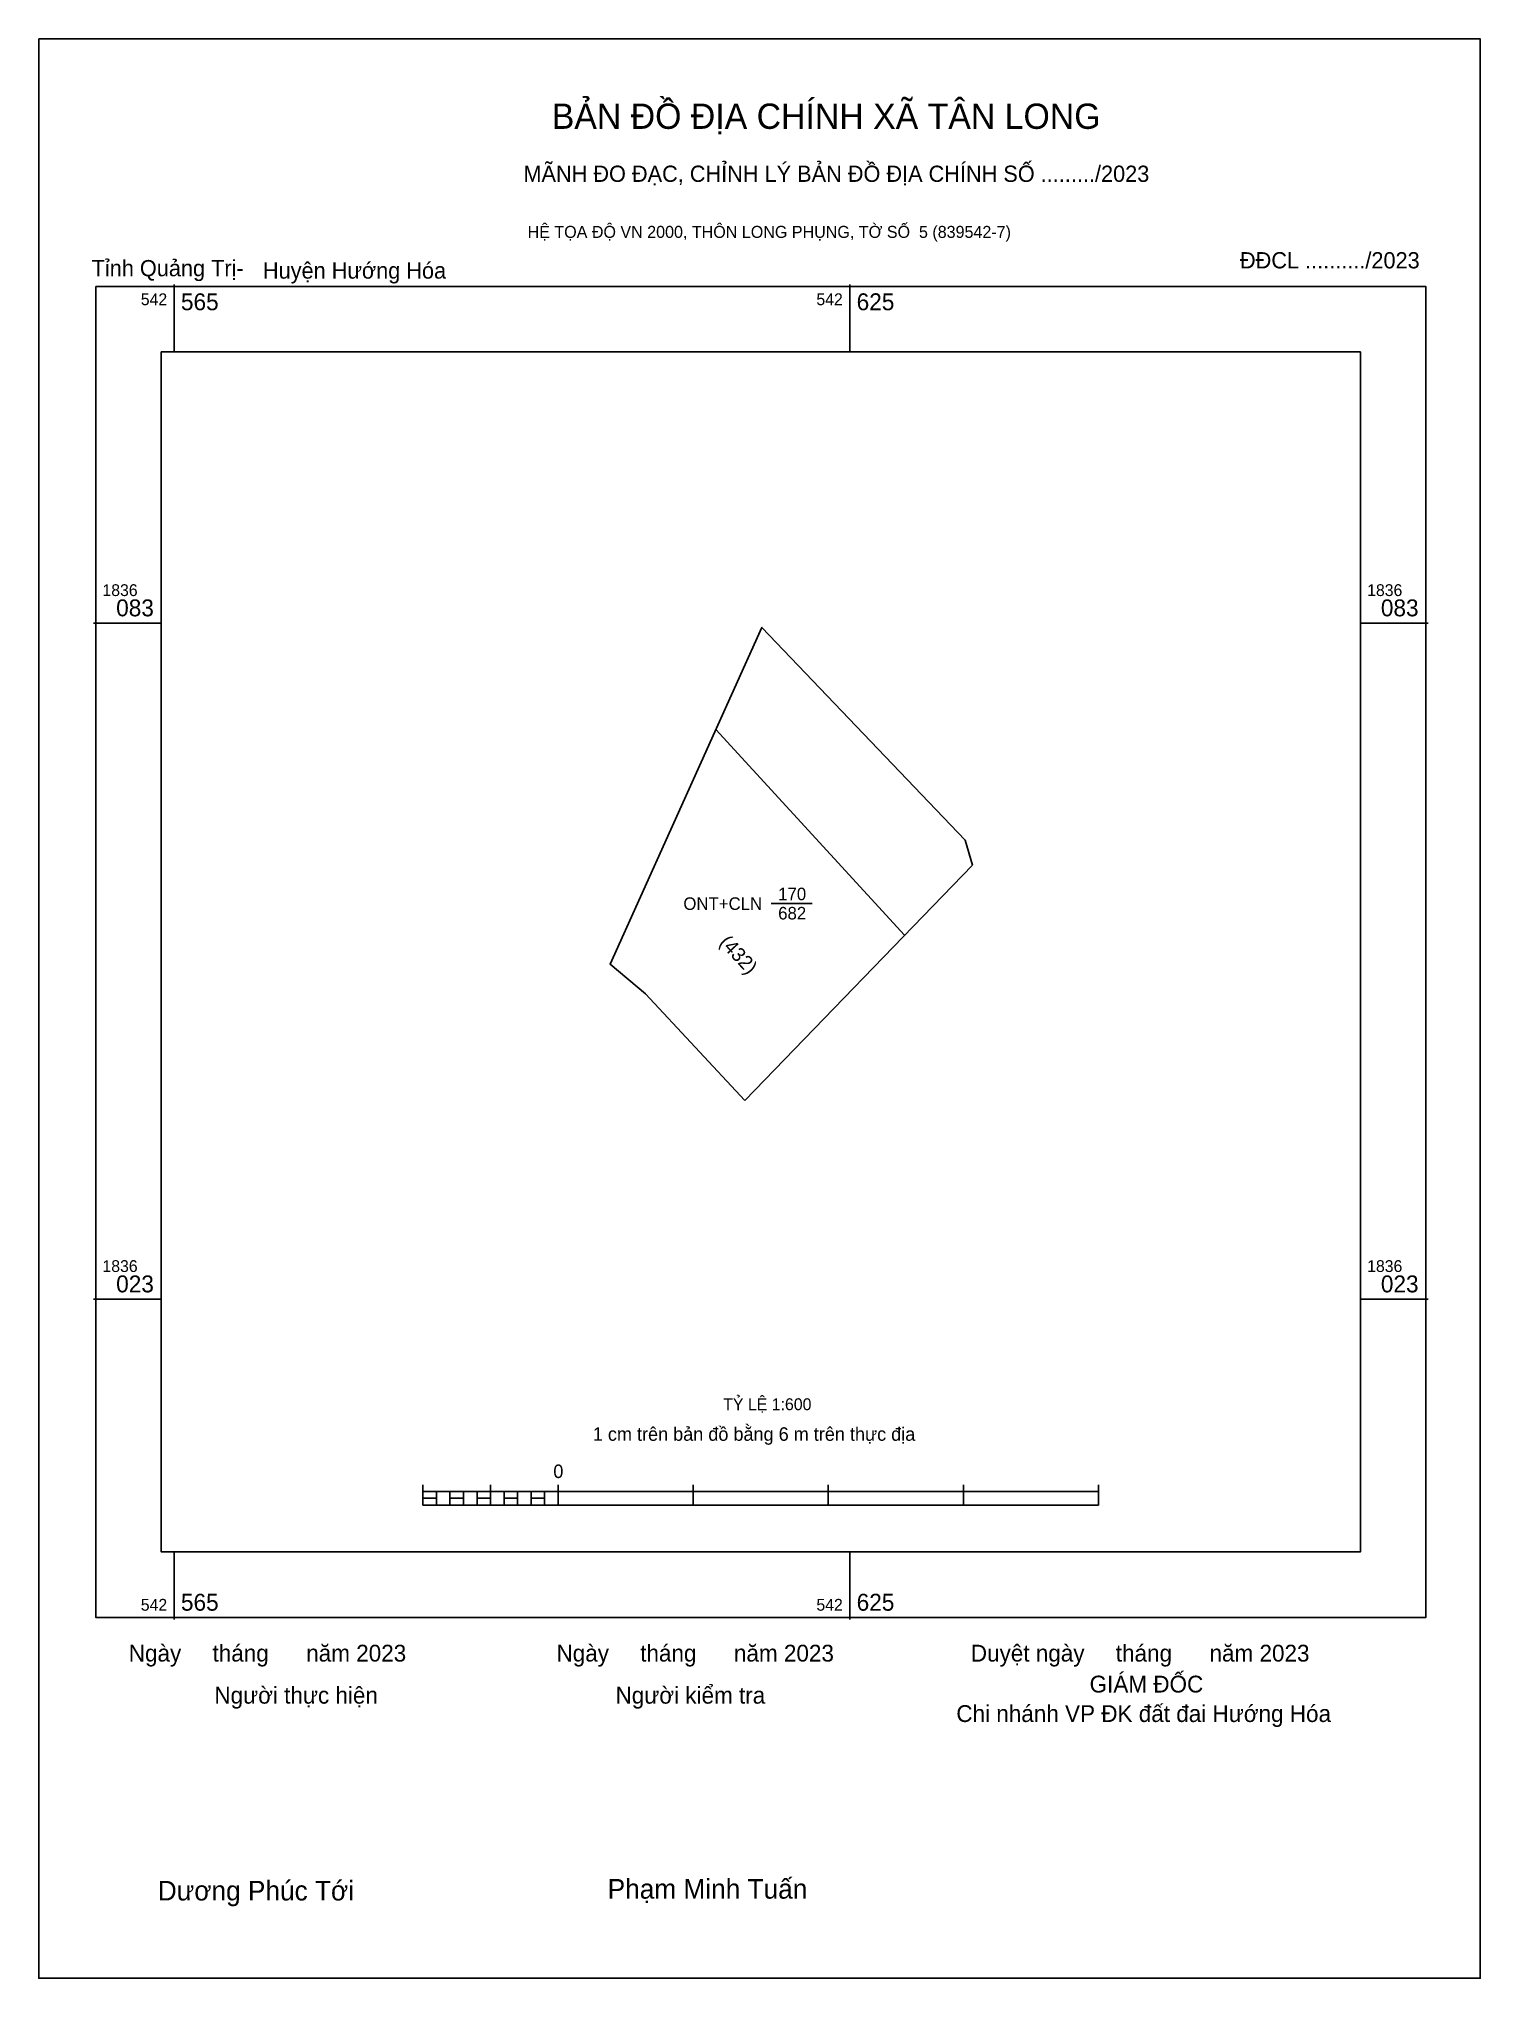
# Model space of a CAD drawing. Extents: x 542553 to 542681, y 1835963 to 1836135.
import ezdxf

# ---------------------------------------------------------------- set-up
doc = ezdxf.new("R2010")
doc.units = 0
for name, color, linetype in [('Level 1', 7, 'Continuous'), ('Level 10', 7, 'Continuous'), ('Level 13', 7, 'Continuous'), ('Level 15', 7, 'Continuous'), ('Level 49', 7, 'Continuous'), ('Level 6', 7, 'Continuous'), ('Level 62', 7, 'Continuous'), ('Level 63', 7, 'Continuous'), ('Level 9', 7, 'Continuous')]:
    doc.layers.add(name, color=color, linetype=linetype)

msp = doc.modelspace()

# ---------------------------------------------------------------- linework, layer by layer
at = {"layer": 'Level 1'}
msp.add_lwpolyline([(542613.3, 1836073.76), (542630.08, 1836055.47)], dxfattribs=at)
at = {"layer": 'Level 10'}
msp.add_lwpolyline([(542615.87, 1836040.78), (542607.04, 1836050.28), (542603.89, 1836052.9), (542617.39, 1836082.83), (542635.48, 1836063.93), (542636.11, 1836061.7)], close=True, dxfattribs=at)
at = {"layer": 'Level 15'}
msp.add_lwpolyline([(542553.1, 1836135.14), (542681.26, 1836135.14), (542681.26, 1835962.79), (542553.1, 1835962.79)], close=True, dxfattribs=at)
at = {"layer": 'Level 49'}
msp.add_line((542618.22, 1836058.29), (542621.87, 1836058.29), dxfattribs=at)
at = {"layer": 'Level 62'}
msp.add_lwpolyline([(542563.98, 1836107.31), (542670.61, 1836107.31), (542670.61, 1836000.67), (542563.98, 1836000.67)], close=True, dxfattribs=at)
at = {"layer": 'Level 63'}
for p, q in [((542565.14, 1836113.31), (542565.14, 1836107.31)), ((542625.21, 1836113.31), (542625.21, 1836107.31)), ((542557.97, 1836083.21), (542563.98, 1836083.21)), ((542670.61, 1836083.21), (542676.62, 1836083.21)), ((542557.97, 1836023.14), (542563.98, 1836023.14)), ((542670.61, 1836023.14), (542676.62, 1836023.14)), ((542587.26, 1836006.64), (542587.26, 1836004.84)), ((542587.26, 1836006.04), (542647.33, 1836006.04)), ((542588.46, 1836006.04), (542588.46, 1836004.84)), ((542589.66, 1836006.04), (542589.66, 1836004.84)), ((542590.87, 1836006.04), (542590.87, 1836004.84)), ((542592.07, 1836006.04), (542592.07, 1836004.84)), ((542593.27, 1836006.64), (542593.27, 1836004.84)), ((542593.27, 1836006.04), (542593.27, 1836004.84)), ((542594.47, 1836006.04), (542594.47, 1836004.84)), ((542595.67, 1836006.04), (542595.67, 1836004.84)), ((542596.87, 1836006.04), (542596.87, 1836004.84)), ((542598.07, 1836006.04), (542598.07, 1836004.84)), ((542599.28, 1836006.64), (542599.28, 1836004.84)), ((542599.28, 1836006.04), (542599.28, 1836004.84)), ((542611.29, 1836006.64), (542611.29, 1836004.84)), ((542623.3, 1836006.64), (542623.3, 1836004.84)), ((542635.32, 1836006.64), (542635.32, 1836004.84)), ((542647.33, 1836006.64), (542647.33, 1836004.84)), ((542587.26, 1836004.84), (542647.33, 1836004.84)), ((542565.14, 1836000.67), (542565.14, 1835994.67)), ((542625.21, 1836000.67), (542625.21, 1835994.67))]:
    msp.add_line(p, q, dxfattribs=at)
for points in [[(542558.16, 1836113.13), (542676.43, 1836113.13), (542676.43, 1835994.85), (542558.16, 1835994.85)], [(542587.26, 1836005.44), (542588.46, 1836005.44), (542588.46, 1836004.84), (542587.26, 1836004.84)], [(542587.26, 1836005.44), (542588.46, 1836005.44), (542588.46, 1836004.84), (542587.26, 1836004.84)], [(542589.66, 1836005.44), (542590.87, 1836005.44), (542590.87, 1836004.84), (542589.66, 1836004.84)], [(542592.07, 1836005.44), (542593.27, 1836005.44), (542593.27, 1836004.84), (542592.07, 1836004.84)], [(542594.47, 1836005.44), (542595.67, 1836005.44), (542595.67, 1836004.84), (542594.47, 1836004.84)], [(542596.87, 1836005.44), (542598.07, 1836005.44), (542598.07, 1836004.84), (542596.87, 1836004.84)]]:
    msp.add_lwpolyline(points, close=True, dxfattribs=at)

# ---------------------------------------------------------------- texts
at = {"layer": 'Level 13'}
for s, p in [('170', (542618.84, 1836058.59)), ('ONT+CLN', (542610.41, 1836057.73)), ('682', (542618.84, 1836056.88))]:
    msp.add_text(s, height=1.116, dxfattribs=at).set_placement(p)
at = {"layer": 'Level 6'}
msp.add_text('TỶ LỆ 1:600', height=1.056, dxfattribs=at).set_placement((542613.95, 1836013.27))
at = {"layer": 'Level 63'}
for s, height, p in [('BẢN ĐỒ ĐỊA CHÍNH XÃ TÂN LONG', 2.2489, (542598.71, 1836127.14)), ('MÃNH ĐO ĐẠC, CHỈNH LÝ BẢN ĐỒ ĐỊA CHÍNH SỐ ........./2023', 1.443, (542596.19, 1836122.43)), ('HỆ TỌA ĐỘ VN 2000, THÔN LONG PHỤNG, TỜ SỐ  5 (839542-7)', 1.0682, (542596.56, 1836117.45)), ('542', 1.051, (542562.17, 1836111.47)), ('565', 1.502, (542565.74, 1836111.02)), ('542', 1.051, (542622.24, 1836111.47)), ('625', 1.502, (542625.82, 1836111.02)), ('1836', 1.051, (542558.76, 1836085.62)), ('083', 1.502, (542559.98, 1836083.82)), ('1836', 1.051, (542671.21, 1836085.62)), ('083', 1.502, (542672.43, 1836083.82)), ('1836', 1.051, (542558.76, 1836025.55)), ('1836', 1.051, (542671.21, 1836025.55)), ('023', 1.502, (542559.98, 1836023.74)), ('023', 1.502, (542672.43, 1836023.74)), ('1 cm trên bản đồ bằng 6 m trên thực địa', 1.2014, (542602.36, 1836010.55)), ('0', 1.2, (542598.85, 1836007.24)), ('542', 1.051, (542562.17, 1835995.45)), ('565', 1.502, (542565.74, 1835995.45)), ('542', 1.051, (542622.24, 1835995.45)), ('625', 1.502, (542625.82, 1835995.45)), ('Ngày     tháng      năm 2023', 1.4948, (542561.1, 1835990.93)), ('Ngày     tháng      năm 2023', 1.4948, (542599.13, 1835990.93)), ('Duyệt ngày     tháng      năm 2023', 1.4948, (542635.97, 1835990.93)), ('Người thực hiện', 1.4948, (542568.71, 1835987.19)), ('Người kiểm tra', 1.4948, (542604.38, 1835987.19)), ('GIÁM ĐỐC', 1.495, (542646.53, 1835988.18)), ('Chi nhánh VP ĐK đất đai Hướng Hóa', 1.4948, (542634.68, 1835985.56)), ('Dương Phúc Tới', 1.7435, (542563.68, 1835969.7)), ('Phạm Minh Tuấn', 1.7435, (542603.68, 1835969.86))]:
    msp.add_text(s, height=height, dxfattribs=at).set_placement(p)
msp.add_text('(432)', height=1.25, rotation=312.8442, dxfattribs=at).set_placement((542613.54, 1836054.77))
at = {"layer": 'Level 9'}
for s, p in [('ĐĐCL ........../2023', (542659.9, 1836114.74)), ('Tỉnh Quảng Trị-', (542557.8, 1836114.04)), ('Huyện Hướng Hóa', (542573.03, 1836113.83))]:
    msp.add_text(s, height=1.443, dxfattribs=at).set_placement(p)

doc.saveas('drawing.dxf')
